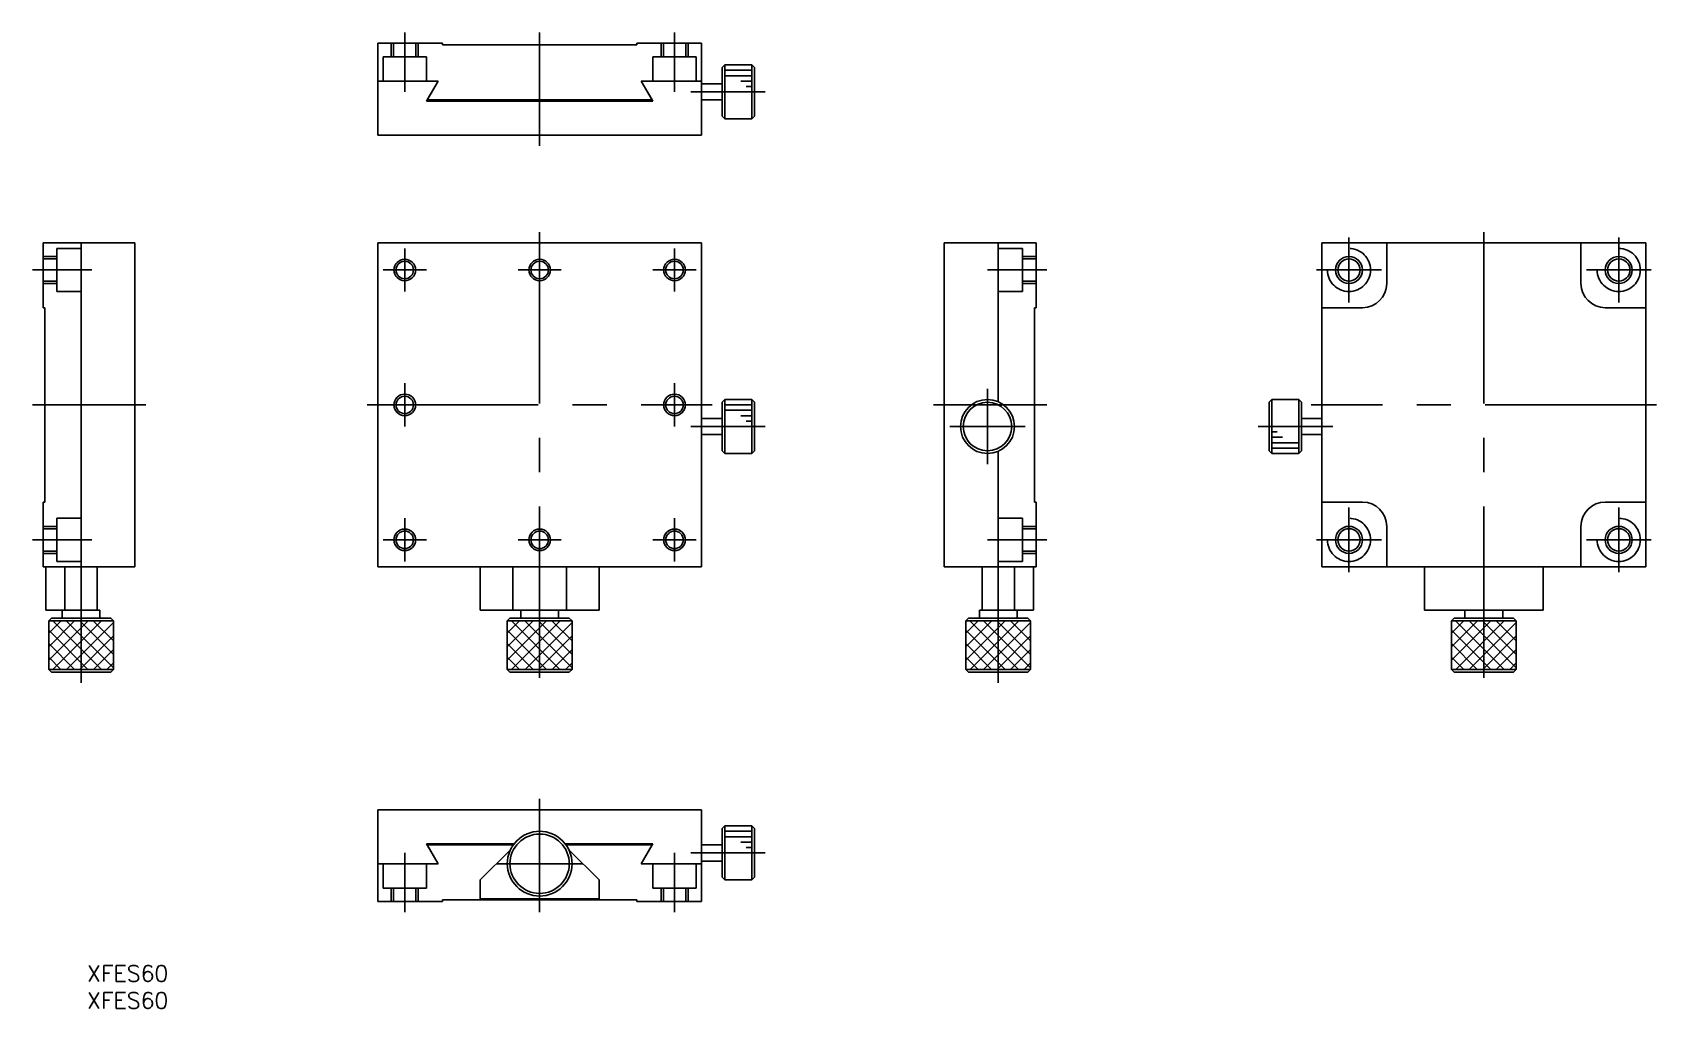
# Model space of a CAD drawing. Extents: x -94 to 207, y -112 to 69.
import ezdxf

# ---------------------------------------------------------------- set-up
doc = ezdxf.new("R2010")
doc.units = 0
doc.linetypes.add('CENTER', pattern=[50.8, 31.75, -6.35, 6.35, -6.35])
doc.linetypes.add('DASHED', pattern=[19.05, 12.7, -6.35])
doc.layers.get('0').update_dxf_attribs({"linetype": 'CONTINUOUS'})
doc.layers.add('CENTER', color=1, linetype='CENTER')
doc.styles.get("Standard").update_dxf_attribs({"font": 'txt.shx', "height": 3, "bigfont": 'bigfont.shx'})

msp = doc.modelspace()

# ---------------------------------------------------------------- linework, layer by layer
at = {"color": 7, "linetype": 'CONTINUOUS'}
for p, q in [((-30, 67), (-18, 67)), ((-30, 67), (-30, 50)), ((-18, 66.7), (-18, 67)), ((-18, 66.7), (18, 66.7)), ((18, 66.7), (18, 67)), ((18, 67), (30, 67)), ((30, 50), (30, 67)), ((34.3, 63), (33.8, 62.5)), ((33.8, 53.5), (33.8, 62.5)), ((34.3, 63), (34.3, 53)), ((39.3, 63), (34.3, 63)), ((39.3, 62), (34.3, 62)), ((39.3, 61), (34.3, 61)), ((39.3, 53), (39.3, 63)), ((39.8, 62.5), (39.3, 63)), ((39.8, 62.5), (39.8, 53.5)), ((-18.81, 60), (-30, 60)), ((-20.95, 56.3), (-18.81, 60)), ((-20.83, 56.5), (-18.81, 60)), ((18.81, 60), (20.83, 56.5)), ((30, 60), (18.81, 60)), ((18.81, 60), (20.95, 56.3)), ((33.8, 59.5), (30, 59.5)), ((39.3, 60), (37.3, 60)), ((39.3, 59), (38.3, 59)), ((20.95, 56.3), (-20.95, 56.3)), ((20.83, 56.5), (-20.83, 56.5)), ((30, 56.5), (33.8, 56.5)), ((33.8, 53.5), (34.3, 53)), ((34.3, 53), (39.3, 53)), ((39.3, 53), (39.8, 53.5)), ((-30, 50), (30, 50)), ((-92, 18), (-92, 30)), ((-75, 30), (-92, 30)), ((-85, 30), (-85, -30)), ((-75, 30), (-75, -30)), ((-30, 30), (30, 30)), ((-30, 30), (-30, -30)), ((30, 30), (30, -30)), ((92, 30), (75, 30)), ((75, 30), (75, -30)), ((85, 30), (85, 0.58)), ((92, 18), (92, 30)), ((145, -30), (145, 30)), ((205, 30), (145, 30)), ((157, 30), (157, 22.5)), ((193, 22.5), (193, 30)), ((205, -30), (205, 30)), ((-91.7, 18), (-92, 18)), ((-91.7, -18), (-91.7, 18)), ((91.7, 18), (91.7, -18)), ((91.7, 18), (92, 18)), ((152.5, 18), (145, 18)), ((205, 18), (197.5, 18)), ((34.3, 1), (33.8, 0.5)), ((33.8, -8.5), (33.8, 0.5)), ((34.3, 1), (34.3, -9)), ((39.3, 1), (34.3, 1)), ((39.3, -9), (39.3, 1)), ((39.8, 0.5), (39.3, 1)), ((39.8, 0.5), (39.8, -8.5)), ((135.7, 1), (135.2, 0.5)), ((135.2, -8.5), (135.2, 0.5)), ((135.7, 1), (135.7, -9)), ((140.7, 1), (135.7, 1)), ((140.7, -9), (140.7, 1)), ((141.2, 0.5), (140.7, 1)), ((141.2, 0.5), (141.2, -8.5)), ((33.8, -2.5), (30, -2.5)), ((39.3, 0), (34.3, 0)), ((39.3, -1), (34.3, -1)), ((39.3, -2), (37.3, -2)), ((39.3, -3), (38.3, -3)), ((145, -2.5), (141.2, -2.5)), ((30, -5.5), (33.8, -5.5)), ((135.7, -5), (136.7, -5)), ((135.7, -6), (137.7, -6)), ((141.2, -5.5), (145, -5.5)), ((33.8, -8.5), (34.3, -9)), ((34.3, -9), (39.3, -9)), ((39.3, -9), (39.8, -8.5)), ((85, -8.58), (85, -30)), ((135.2, -8.5), (135.7, -9)), ((135.7, -7), (140.7, -7)), ((135.7, -8), (140.7, -8)), ((135.7, -9), (140.7, -9)), ((140.7, -9), (141.2, -8.5)), ((-92, -30), (-92, -18)), ((-91.7, -18), (-92, -18)), ((91.7, -18), (92, -18)), ((92, -30), (92, -18)), ((145, -18), (152.5, -18)), ((197.5, -18), (205, -18)), ((157, -22.5), (157, -30)), ((193, -30), (193, -22.5)), ((-75, -30), (-92, -30)), ((-91.5, -38), (-91.5, -30)), ((-88, -38), (-88, -30)), ((-82, -38), (-82, -30)), ((-30, -30), (30, -30)), ((-11, -38), (-11, -30)), ((-5, -38), (-5, -30)), ((5, -38), (5, -30)), ((11, -38), (11, -30)), ((92, -30), (75, -30)), ((82, -38), (82, -30)), ((88, -38), (88, -30)), ((91.5, -38), (91.5, -30)), ((205, -30), (145, -30)), ((164, -38), (164, -30)), ((186, -38), (186, -30)), ((-81.5, -38), (-91.5, -38)), ((-88.5, -38), (-88.5, -39.5)), ((-81.5, -39.5), (-81.5, -38)), ((11, -38), (-11, -38)), ((-3.5, -38), (-3.5, -39.5)), ((3.5, -39.5), (3.5, -38)), ((91.5, -38), (81.5, -38)), ((81.5, -38), (81.5, -39.5)), ((88.5, -39.5), (88.5, -38)), ((186, -38), (164, -38)), ((171.5, -38), (171.5, -39.5)), ((178.5, -39.5), (178.5, -38)), ((-90.5, -39.5), (-91, -40)), ((-91, -42.29), (-88.71, -40)), ((-91, -44.79), (-86.21, -40)), ((-91, -47.29), (-83.71, -40)), ((-79, -40), (-91, -40)), ((-91, -40), (-91, -49)), ((-83.73, -49), (-91, -41.73)), ((-90.5, -39.5), (-79.5, -39.5)), ((-81.23, -49), (-90.24, -40)), ((-90.21, -49), (-81.21, -40)), ((-79, -48.73), (-87.74, -40)), ((-87.71, -49), (-79, -40.29)), ((-79, -46.23), (-85.24, -40)), ((-79, -43.73), (-82.74, -40)), ((-79, -40), (-79.5, -39.5)), ((-79, -49), (-79, -40)), ((-5.5, -39.5), (-6, -40)), ((-6, -42.29), (-3.71, -40)), ((-6, -44.79), (-1.21, -40)), ((-6, -47.29), (1.29, -40)), ((6, -40), (-6, -40)), ((-6, -40), (-6, -49)), ((1.27, -49), (-6, -41.73)), ((-5.5, -39.5), (5.5, -39.5)), ((3.77, -49), (-5.24, -40)), ((-5.21, -49), (3.79, -40)), ((6, -48.73), (-2.74, -40)), ((-2.71, -49), (6, -40.29)), ((6, -46.23), (-0.24, -40)), ((6, -43.73), (2.26, -40)), ((6, -40), (5.5, -39.5)), ((6, -49), (6, -40)), ((79.5, -39.5), (79, -40)), ((79, -42.29), (81.29, -40)), ((79, -44.79), (83.79, -40)), ((79, -47.29), (86.29, -40)), ((91, -40), (79, -40)), ((79, -40), (79, -49)), ((86.27, -49), (79, -41.73)), ((79.5, -39.5), (90.5, -39.5)), ((88.77, -49), (79.76, -40)), ((79.79, -49), (88.79, -40)), ((91, -48.73), (82.26, -40)), ((82.29, -49), (91, -40.29)), ((91, -46.23), (84.76, -40)), ((91, -43.73), (87.26, -40)), ((91, -40), (90.5, -39.5)), ((91, -49), (91, -40)), ((169.5, -39.5), (169, -40)), ((169, -42.29), (171.29, -40)), ((169, -44.79), (173.79, -40)), ((169, -47.29), (176.29, -40)), ((181, -40), (169, -40)), ((169, -40), (169, -49)), ((176.27, -49), (169, -41.73)), ((169.5, -39.5), (180.5, -39.5)), ((178.77, -49), (169.76, -40)), ((169.79, -49), (178.79, -40)), ((181, -48.73), (172.26, -40)), ((172.29, -49), (181, -40.29)), ((181, -46.23), (174.76, -40)), ((181, -43.73), (177.26, -40)), ((181, -40), (180.5, -39.5)), ((181, -49), (181, -40)), ((-86.23, -49), (-91, -44.23)), ((-85.21, -49), (-79, -42.79)), ((-1.23, -49), (-6, -44.23)), ((-0.21, -49), (6, -42.79)), ((83.77, -49), (79, -44.23)), ((84.79, -49), (91, -42.79)), ((173.77, -49), (169, -44.23)), ((174.79, -49), (181, -42.79)), ((-88.73, -49), (-91, -46.73)), ((-82.71, -49), (-79, -45.29)), ((-80.21, -49), (-79, -47.79)), ((-3.73, -49), (-6, -46.73)), ((2.29, -49), (6, -45.29)), ((4.79, -49), (6, -47.79)), ((81.27, -49), (79, -46.73)), ((87.29, -49), (91, -45.29)), ((89.79, -49), (91, -47.79)), ((171.27, -49), (169, -46.73)), ((177.29, -49), (181, -45.29)), ((179.79, -49), (181, -47.79)), ((-91, -49), (-79, -49)), ((-91, -49), (-90.5, -49.5)), ((-79.5, -49.5), (-90.5, -49.5)), ((-79.5, -49.5), (-79, -49)), ((-6, -49), (6, -49)), ((-6, -49), (-5.5, -49.5)), ((5.5, -49.5), (-5.5, -49.5)), ((5.5, -49.5), (6, -49)), ((79, -49), (91, -49)), ((79, -49), (79.5, -49.5)), ((90.5, -49.5), (79.5, -49.5)), ((90.5, -49.5), (91, -49)), ((169, -49), (181, -49)), ((169, -49), (169.5, -49.5)), ((180.5, -49.5), (169.5, -49.5)), ((180.5, -49.5), (181, -49)), ((-30, -75), (-30, -92)), ((-30, -75), (30, -75)), ((30, -92), (30, -75)), ((34.3, -78), (33.8, -78.5)), ((34.3, -78), (34.3, -88)), ((39.3, -78), (34.3, -78)), ((39.3, -88), (39.3, -78)), ((39.8, -78.5), (39.3, -78)), ((33.8, -87.5), (33.8, -78.5)), ((39.3, -79), (34.3, -79)), ((39.3, -80), (34.3, -80)), ((39.3, -81), (37.3, -81)), ((39.8, -78.5), (39.8, -87.5)), ((-20.95, -81.3), (-18.81, -85)), ((-4.72, -81.3), (-20.95, -81.3)), ((-20.83, -81.5), (-18.81, -85)), ((-4.87, -81.5), (-20.83, -81.5)), ((-5.41, -82.41), (-11, -88)), ((20.95, -81.3), (4.72, -81.3)), ((20.83, -81.5), (4.87, -81.5)), ((11, -88), (5.41, -82.41)), ((18.81, -85), (20.95, -81.3)), ((18.81, -85), (20.83, -81.5)), ((33.8, -81.5), (30, -81.5)), ((39.3, -82), (38.3, -82)), ((-18.81, -85), (-30, -85)), ((30, -85), (18.81, -85)), ((30, -84.5), (33.8, -84.5)), ((-11, -88), (-11, -91.5)), ((11, -91.5), (11, -88)), ((33.8, -87.5), (34.3, -88)), ((34.3, -88), (39.3, -88)), ((39.3, -88), (39.8, -87.5)), ((-30, -92), (-18, -92)), ((-18, -91.7), (-18, -92)), ((18, -91.7), (-18, -91.7)), ((-11, -91.5), (11, -91.5)), ((18, -91.7), (18, -92)), ((18, -92), (30, -92))]:
    msp.add_line(p, q, dxfattribs=at)
at = {"color": 3, "linetype": 'DASHED'}
for p, q in [((-27.5, 64.5), (-27.5, 67)), ((-27.07, 64.5), (-27.07, 67)), ((-22.93, 64.5), (-22.93, 67)), ((-22.5, 64.5), (-22.5, 67)), ((22.5, 64.5), (22.5, 67)), ((22.93, 64.5), (22.93, 67)), ((27.07, 64.5), (27.07, 67)), ((27.5, 64.5), (27.5, 67)), ((-29, 64.5), (-21, 64.5)), ((-29, 64.5), (-29, 60)), ((-21, 64.5), (-21, 60)), ((21, 64.5), (21, 60)), ((29, 64.5), (21, 64.5)), ((29, 64.5), (29, 60)), ((-89.5, 27.5), (-92, 27.5)), ((-89.5, 29), (-85, 29)), ((-89.5, 21), (-89.5, 29)), ((89.5, 29), (85, 29)), ((89.5, 21), (89.5, 29)), ((89.5, 27.5), (92, 27.5)), ((-89.5, 27.07), (-92, 27.07)), ((89.5, 27.07), (92, 27.07)), ((-89.5, 22.93), (-92, 22.93)), ((-89.5, 22.5), (-92, 22.5)), ((89.5, 22.93), (92, 22.93)), ((89.5, 22.5), (92, 22.5)), ((-89.5, 21), (-85, 21)), ((89.5, 21), (85, 21)), ((-89.5, -29), (-89.5, -21)), ((-89.5, -21), (-85, -21)), ((89.5, -21), (85, -21)), ((89.5, -29), (89.5, -21)), ((-89.5, -22.5), (-92, -22.5)), ((-89.5, -22.93), (-92, -22.93)), ((89.5, -22.5), (92, -22.5)), ((89.5, -22.93), (92, -22.93)), ((-89.5, -27.07), (-92, -27.07)), ((89.5, -27.07), (92, -27.07)), ((-89.5, -27.5), (-92, -27.5)), ((-89.5, -29), (-85, -29)), ((89.5, -29), (85, -29)), ((89.5, -27.5), (92, -27.5)), ((-29, -89.5), (-29, -85)), ((-21, -89.5), (-21, -85)), ((21, -89.5), (21, -85)), ((29, -89.5), (29, -85)), ((-29, -89.5), (-21, -89.5)), ((-27.5, -89.5), (-27.5, -92)), ((-27.07, -89.5), (-27.07, -92)), ((-22.93, -89.5), (-22.93, -92)), ((-22.5, -89.5), (-22.5, -92)), ((29, -89.5), (21, -89.5)), ((22.5, -89.5), (22.5, -92)), ((22.93, -89.5), (22.93, -92)), ((27.07, -89.5), (27.07, -92)), ((27.5, -89.5), (27.5, -92))]:
    msp.add_line(p, q, dxfattribs=at)
for centre in [(150, 25), (200, 25), (150, -25), (200, -25)]:
    msp.add_circle(centre, 4, dxfattribs=at)
at = {"color": 3, "linetype": 'CONTINUOUS'}
for centre, radius in [((150, 25), 2.5), ((200, 25), 2.5), ((-25, 25), 2), ((0, 25), 2), ((25, 25), 2), ((-25, 0), 2), ((25, 0), 2), ((-25, -25), 2), ((0, -25), 2), ((25, -25), 2), ((150, -25), 2.5), ((200, -25), 2.5)]:
    msp.add_circle(centre, radius, dxfattribs=at)
at = {"color": 7, "linetype": 'CONTINUOUS'}
for centre, radius in [((-25, 25), 1.62), ((0, 25), 1.62), ((25, 25), 1.62), ((150, 25), 2.07), ((200, 25), 2.07), ((-25, 0), 1.62), ((25, 0), 1.62), ((83, -4), 5), ((83, -4), 4.5), ((-25, -25), 1.62), ((0, -25), 1.62), ((25, -25), 1.62), ((150, -25), 2.07), ((200, -25), 2.07), ((0, -85), 6), ((0, -85), 5.5)]:
    msp.add_circle(centre, radius, dxfattribs=at)
for centre, radius, start, end in [((0, 60), 6, 215.6853, 218.0731), ((0, 60), 5.5, 219.5212, 222.2779), ((0, 60), 5.5, 317.7221, 320.4788), ((0, 60), 6, 321.9269, 324.3147), ((152.5, 22.5), 4.5, 270, 0), ((197.5, 22.5), 4.5, 180, 270), ((152.5, -22.5), 4.5, 0, 90), ((197.5, -22.5), 4.5, 90, 180)]:
    msp.add_arc(centre, radius, start, end, dxfattribs=at)
at = {"layer": 'CENTER', "color": 1, "linetype": 'CENTER'}
for p, q in [((-25, 69), (-25, 58)), ((0, 48), (0, 69)), ((25, 69), (25, 58)), ((28, 58), (41.8, 58)), ((0, 32), (0, -51.5)), ((150, 19), (150, 31)), ((175, 32), (175, -51.5)), ((200, 19), (200, 31)), ((-25, 29), (-25, 21)), ((25, 29), (25, 21)), ((-83, 25), (-94, 25)), ((-29, 25), (-21, 25)), ((-4, 25), (4, 25)), ((21, 25), (29, 25)), ((83, 25), (94, 25)), ((144, 25), (156, 25)), ((194, 25), (206, 25)), ((-25, 4), (-25, -4)), ((25, 4), (25, -4)), ((-94, 0), (-73, 0)), ((-32, 0), (32, 0)), ((94, 0), (73, 0)), ((83, -11), (83, 3)), ((207, 0), (143, 0)), ((28, -4), (41.8, -4)), ((76, -4), (90, -4)), ((147, -4), (133.2, -4)), ((-25, -21), (-25, -29)), ((25, -21), (25, -29)), ((150, -31), (150, -19)), ((200, -31), (200, -19)), ((-83, -25), (-94, -25)), ((-29, -25), (-21, -25)), ((-4, -25), (4, -25)), ((21, -25), (29, -25)), ((83, -25), (94, -25)), ((144, -25), (156, -25)), ((194, -25), (206, -25)), ((-85, -28), (-85, -51.5)), ((85, -28), (85, -51.5)), ((0, -94), (0, -73)), ((-25, -94), (-25, -83)), ((25, -94), (25, -83)), ((28, -83), (41.8, -83)), ((-8, -85), (8, -85))]:
    msp.add_line(p, q, dxfattribs=at)

# ---------------------------------------------------------------- texts
at = {"color": 7, "linetype": 'CONTINUOUS'}
for p in [(-83.86, -106.83), (-83.86, -111.83)]:
    msp.add_text('XFES60', height=3, dxfattribs=at).set_placement(p)

doc.saveas('drawing.dxf')
